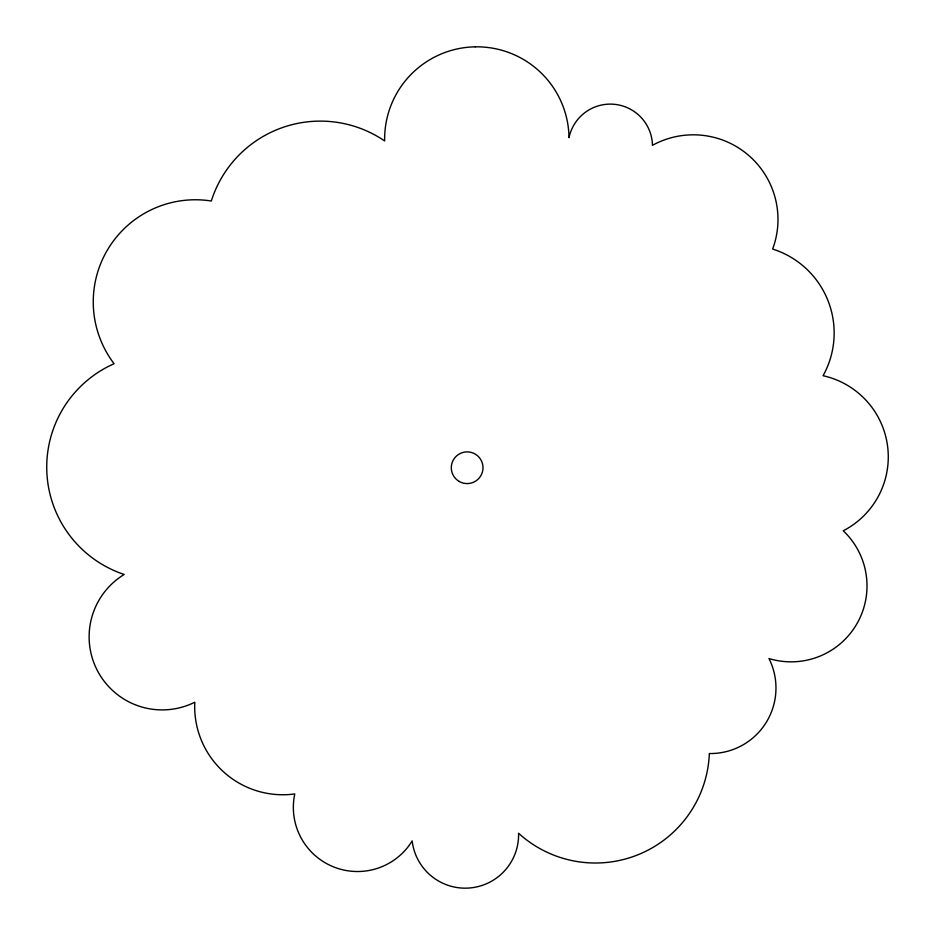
<?xml version="1.0" encoding="UTF-8"?>
<svg xmlns="http://www.w3.org/2000/svg" width="935" height="935" viewBox="0 0 935 935"><rect width="100%" height="100%" fill="white"/><g stroke="black" fill="none" stroke-linecap="round" stroke-linejoin="round"><path stroke-width="1.4" d="M475.19 46.832A92.191 92.191 0 0 0 384.659 140.951A114.292 114.292 0 0 0 211.31 201.013A102.137 102.137 0 0 0 114.082 363.715A113.088 113.088 0 0 0 124.168 574.464A73.059 73.059 0 0 0 98.245 672.195A73.059 73.059 0 0 0 194.796 702.22A88.135 88.135 0 0 0 294.77 793.944A64.141 64.141 0 0 0 412.171 840.904A53.389 53.389 0 0 0 469.031 888.028A53.389 53.389 0 0 0 518.574 833.26A114.047 114.047 0 0 0 709.349 753.54A65.532 65.532 0 0 0 768.967 658.544A75.91 75.91 0 0 0 843.265 530.788A83.145 83.145 0 0 0 823.081 375.718A88.007 88.007 0 0 0 772.637 249.061A84.653 84.653 0 0 0 652.478 145.322A42.18 42.18 0 0 0 569.018 137.679A92.191 92.191 0 0 0 475.19 46.832M459.225 481.455A15.848 15.848 0 0 0 482.998 467.734A15.848 15.848 0 0 0 459.225 454.001A15.848 15.848 0 0 0 459.225 481.455"/></g></svg>
